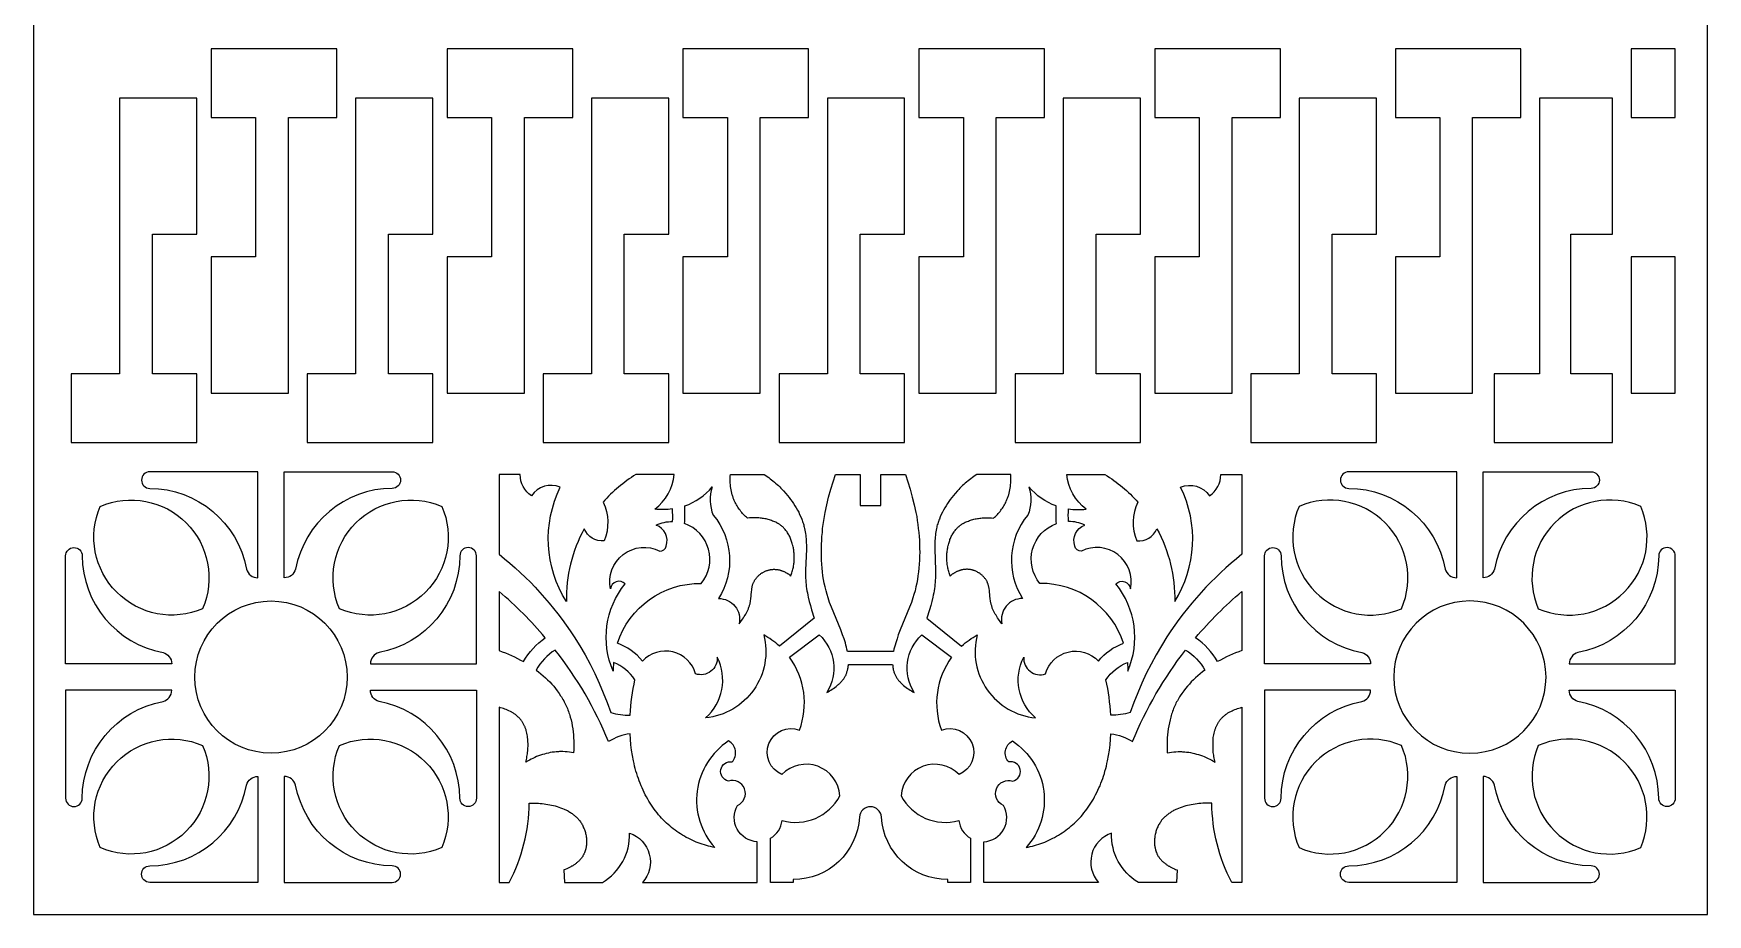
# Model space of a CAD drawing. Extents: x 53 to 1093, y 55 to 2148.
# Drawn here: x 53 to 1093, y 55 to 603 of the extents above; entities that cross this region are included whole.
import ezdxf

# ---------------------------------------------------------------- set-up
doc = ezdxf.new("R2010")
doc.units = 0
doc.layers.add('LAYER_01', color=7, linetype='CONTINUOUS')

msp = doc.modelspace()

# ---------------------------------------------------------------- linework, layer by layer
at = {"layer": 'LAYER_01'}
msp.add_line((125.5, 74.9), (125.5, 74.9), dxfattribs=at)
for points in [[(53.2, 54.9), (1093.2, 54.9), (1093.2, 2148.2), (53.2, 2148.2)], [(191.2, 463.6), (163.6, 463.6), (163.6, 379), (211.6, 379), (211.6, 550.3), (241.6, 550.3), (241.6, 592.9), (163.6, 592.9), (163.6, 550.3), (191.2, 550.3)], [(337.8, 463.6), (310.2, 463.6), (310.2, 379), (358.2, 379), (358.2, 550.3), (388.2, 550.3), (388.2, 592.9), (310.2, 592.9), (310.2, 550.3), (337.8, 550.3)], [(484.4, 463.6), (456.7, 463.6), (456.7, 379), (504.7, 379), (504.7, 550.3), (534.8, 550.3), (534.8, 592.9), (456.7, 592.9), (456.7, 550.3), (484.4, 550.3)], [(630.9, 463.6), (603.3, 463.6), (603.3, 379), (651.3, 379), (651.3, 550.3), (681.3, 550.3), (681.3, 592.9), (603.3, 592.9), (603.3, 550.3), (630.9, 550.3)], [(777.5, 463.6), (749.9, 463.6), (749.9, 379), (797.9, 379), (797.9, 550.3), (827.9, 550.3), (827.9, 592.9), (749.9, 592.9), (749.9, 550.3), (777.5, 550.3)], [(926.9, 463.6), (899.3, 463.6), (899.3, 379), (947.3, 379), (947.3, 550.3), (977.3, 550.3), (977.3, 592.9), (899.3, 592.9), (899.3, 550.3), (926.9, 550.3)], [(1073.2, 550.3), (1073.2, 592.9), (1045.8, 592.9), (1045.8, 550.3)], [(127.1, 477.7), (154.7, 477.7), (154.7, 562.2), (106.7, 562.2), (106.7, 391), (76.7, 391), (76.7, 348.4), (154.7, 348.4), (154.7, 391), (127.1, 391)], [(273.7, 477.7), (301.3, 477.7), (301.3, 562.2), (253.3, 562.2), (253.3, 391), (223.3, 391), (223.3, 348.4), (301.3, 348.4), (301.3, 391), (273.7, 391)], [(420.2, 477.7), (447.9, 477.7), (447.9, 562.2), (399.9, 562.2), (399.9, 391), (369.8, 391), (369.8, 348.4), (447.9, 348.4), (447.9, 391), (420.2, 391)], [(566.8, 477.7), (594.4, 477.7), (594.4, 562.2), (546.4, 562.2), (546.4, 391), (516.4, 391), (516.4, 348.4), (594.4, 348.4), (594.4, 391), (566.8, 391)], [(713.4, 477.7), (741, 477.7), (741, 562.2), (693, 562.2), (693, 391), (663, 391), (663, 348.4), (741, 348.4), (741, 391), (713.4, 391)], [(860, 477.7), (887.6, 477.7), (887.6, 562.2), (839.6, 562.2), (839.6, 391), (809.6, 391), (809.6, 348.4), (887.6, 348.4), (887.6, 391), (860, 391)], [(1008.2, 477.7), (1034.2, 477.7), (1034.2, 562.2), (988.9, 562.2), (988.9, 391), (960.7, 391), (960.7, 348.4), (1034.2, 348.4), (1034.2, 391), (1008.2, 391)], [(1073.2, 463.6), (1045.8, 463.6), (1045.8, 379), (1073.2, 379)], [(594.9, 328.4), (596.5, 323.8), (597.9, 319.2), (599.2, 314.4), (600.4, 309.6), (601.4, 304.7), (601.9, 302.3), (602.3, 299.8), (602.6, 297.4), (602.9, 294.9), (603.2, 292.4), (603.4, 289.9), (603.6, 287.5), (603.7, 285), (603.7, 282.5), (603.8, 280.1), (603.7, 277.6), (603.6, 275.2), (603.5, 272.7), (603.3, 270.3), (603, 267.9), (602.7, 265.5), (602.4, 263.2), (601.9, 260.8), (601.4, 258.5), (600.9, 256.2), (600.2, 253.9), (599.6, 251.7), (599.1, 250.3), (598.6, 248.9), (597.5, 246), (591.7, 231.8), (590.5, 228.7), (589.7, 226.2), (588.9, 223.7), (588.5, 222.4), (588.1, 221.1), (587.8, 219.8), (587.6, 218.5), (558.9, 218.5), (558.6, 219.8), (558.3, 221.1), (557.9, 222.4), (557.6, 223.7), (556.8, 226.2), (555.9, 228.7), (554.8, 231.8), (548.9, 246), (547.8, 248.9), (547.3, 250.3), (546.9, 251.7), (546.2, 253.9), (545.6, 256.2), (545, 258.5), (544.5, 260.8), (544.1, 263.2), (543.7, 265.5), (543.4, 267.9), (543.1, 270.3), (542.9, 272.7), (542.8, 275.2), (542.7, 277.6), (542.7, 280.1), (542.7, 282.5), (542.8, 285), (542.9, 287.5), (543, 289.9), (543.3, 292.4), (543.5, 294.9), (543.8, 297.4), (544.2, 299.8), (544.6, 302.3), (545, 304.7), (546, 309.6), (547.2, 314.4), (548.5, 319.2), (550, 323.8), (551.5, 328.4), (566.9, 328.4), (566.9, 309.2), (579.6, 309.2), (579.6, 328.4)]]:
    msp.add_lwpolyline(points, close=True, dxfattribs=at)
for points in [[(125.5, 330.1, 0.997628), (125.5, 319.8, -0.360245), (185.5, 269.6, 0.326102), (192.6, 264.2), (192.6, 330.1)], [(276.1, 330.1, -0.997628), (276.1, 319.8, 0.360245), (216.1, 269.6, -0.326102), (209, 264.2), (209, 330.1)], [(342.5, 278.8), (345.9, 276.1), (349.2, 273.3), (352.4, 270.4), (355.6, 267.5), (358.8, 264.5), (361.9, 261.4), (364.9, 258.3), (367.8, 255.1), (370.7, 251.8), (373.6, 248.5), (376.3, 245.2), (379, 241.8), (381.7, 238.3), (384.2, 234.8), (386.7, 231.2), (389.1, 227.6), (392.6, 222), (395.9, 216.4), (399, 210.6), (401.9, 204.7), (404.7, 198.8), (407.2, 192.8), (409.6, 186.7), (411.9, 180.5, 0.086432), (423.9, 178.9, -0.039157), (426.9, 200.9, 0.153348), (413.6, 211.6, 0.025688), (413.4, 206.1, -0.28085), (420.8, 260.4, 0.642733), (411.7, 257.3, -0.629811), (442.3, 280.8, 0.363023), (446.3, 283.9, 0.402809), (440, 297, -0.113354), (450.3, 299.2, 0.025939), (450.2, 307, -0.069099), (439.2, 306.9, 0.206522), (451.3, 328.4), (427.5, 328.4, 0.07393), (407.1, 311.3, -0.210134), (407.8, 287.2, -0.336807), (395.4, 294.7, 0.131033), (384.3, 249.4, -0.259959), (380.5, 320.5, 0.35958), (362.6, 315.2, -0.256965), (355.6, 328.4), (342.5, 328.4)], [(506.9, 228.7, -0.460369), (470.8, 177.2, 0.342876), (478, 214.9, -0.531281), (464.6, 204.5, 0.58307), (431.6, 212.5, 0.140169), (416, 223.5, -0.329776), (468, 260.7, 0.522557), (457.7, 297.9, 0.03112), (457.8, 308.9, 0.131593), (474.9, 320.7, 0.186173), (475.5, 303.2, -0.327064), (478.8, 251.3, -0.487484), (491.6, 235.7), (492.7, 237.1), (493.7, 238.6), (494.3, 239.4), (494.8, 240.1), (495.3, 240.9), (495.7, 241.7), (496.2, 242.5), (496.6, 243.3), (497, 244.2), (497.2, 244.6), (497.4, 245), (497.5, 245.4), (497.7, 245.9), (497.8, 246.3), (498, 246.7), (498.1, 247.2), (498.2, 247.6), (498.4, 248), (498.5, 248.5), (498.5, 248.9), (498.6, 249.3), (498.7, 250.1), (498.8, 250.9), (499.3, 255.8), (499.4, 256.6), (499.5, 257.4), (499.5, 257.8), (499.6, 258.2), (499.7, 258.6), (499.8, 259), (499.9, 259.4), (500, 259.8), (500.1, 260.2), (500.3, 260.6), (500.4, 260.9), (500.6, 261.3), (500.7, 261.6), (500.9, 262), (501.1, 262.3), (501.2, 262.6), (501.4, 262.9), (501.6, 263.2), (501.9, 263.5), (502.1, 263.8), (502.3, 264.1), (502.6, 264.4), (502.8, 264.7), (503.1, 265), (503.3, 265.3), (503.6, 265.5), (503.9, 265.8), (504.2, 266), (504.5, 266.3), (504.8, 266.5), (505.1, 266.8), (505.4, 267), (505.7, 267.2), (506.1, 267.4), (506.4, 267.6), (506.7, 267.8), (507.1, 268), (507.4, 268.1), (507.8, 268.3), (508.1, 268.5), (508.5, 268.6), (508.8, 268.7), (509.2, 268.8), (509.6, 269), (509.9, 269), (510.2, 269.1), (510.5, 269.2), (510.8, 269.2), (511.1, 269.3), (511.4, 269.3), (511.7, 269.4), (512, 269.4), (512.3, 269.4), (512.6, 269.4), (513, 269.5), (513.3, 269.5), (513.6, 269.5), (513.9, 269.4), (514.2, 269.4), (514.5, 269.4), (514.8, 269.4), (515.1, 269.3), (515.4, 269.3), (515.7, 269.3), (516.1, 269.2), (516.4, 269.1), (516.7, 269.1), (517, 269), (517.3, 268.9), (517.6, 268.8), (517.9, 268.7), (518.2, 268.6), (518.4, 268.5), (518.7, 268.4), (519, 268.3), (519.3, 268.2), (519.6, 268.1), (519.9, 267.9), (520.2, 267.8), (520.5, 267.6), (520.8, 267.4), (521.1, 267.3), (521.4, 267.1), (521.6, 266.9), (521.9, 266.7), (522.2, 266.6), (522.4, 266.4), (522.7, 266.2), (523, 266), (523.2, 265.7), (523.5, 265.5), (523.7, 265.3), (524, 266), (524.2, 266.7), (524.4, 267.4), (524.6, 268.1), (524.8, 268.8), (525, 269.5), (525.1, 270.2), (525.3, 270.9), (525.4, 271.6), (525.5, 272.4), (525.6, 273.1), (525.7, 273.8), (525.7, 274.6), (525.8, 275.3), (525.8, 276), (525.8, 276.8), (525.8, 277.5), (525.8, 278.1), (525.8, 278.8), (525.7, 279.5), (525.6, 280.1), (525.6, 280.8), (525.5, 281.5), (525.4, 282.2), (525.3, 282.8), (525.1, 283.5), (525, 284.2), (524.8, 284.8), (524.6, 285.5), (524.4, 286.1), (524.2, 286.7), (524, 287.4), (523.8, 288), (523.5, 288.6), (523.3, 289.2), (523, 289.8), (522.7, 290.4), (522.4, 291), (522.1, 291.6), (521.7, 292.1), (521.4, 292.7), (521, 293.2), (520.6, 293.7), (520.2, 294.2), (520, 294.4), (519.8, 294.7), (519.6, 294.9), (519.3, 295.1), (519.1, 295.4), (518.9, 295.6), (518.7, 295.8), (518.4, 296), (518.2, 296.2), (517.9, 296.5), (517.6, 296.7), (517.3, 296.9), (517.1, 297.1), (516.8, 297.3), (516.5, 297.5), (516.2, 297.7), (515.9, 297.9), (515.6, 298), (515.3, 298.2), (515, 298.4), (514.4, 298.7), (513.7, 299), (513.1, 299.3), (512.4, 299.5), (511.8, 299.8), (511.1, 300), (510.4, 300.2), (509.7, 300.4), (509, 300.6), (508.3, 300.8), (507.6, 300.9), (506.8, 301), (506.1, 301.1), (505.4, 301.2), (504.7, 301.3), (503.9, 301.4), (503.2, 301.4), (502.5, 301.5), (501.7, 301.5), (501, 301.5), (500.3, 301.5), (499.5, 301.5), (498.1, 301.4), (496.7, 301.3), (496.1, 301.9), (495.5, 302.4), (494.9, 303), (494.4, 303.6), (493.8, 304.2), (493.3, 304.9), (492.7, 305.5), (492.2, 306.2), (491.7, 306.8), (491.3, 307.5), (490.8, 308.2), (490.4, 308.9), (489.9, 309.6), (489.5, 310.3), (489.2, 311.1), (488.8, 311.8), (488.6, 312.3), (488.4, 312.8), (488.2, 313.3), (488, 313.8), (487.8, 314.3), (487.7, 314.8), (487.5, 315.3), (487.3, 315.8), (487.1, 316.8), (486.8, 317.9), (486.6, 318.9), (486.4, 320), (486.3, 321), (486.2, 322.1), (486.1, 323.1), (486.1, 324.2), (486, 325.3), (486.1, 326.3), (486.1, 327.4), (486.2, 328.4), (507.2, 328.4), (508.1, 327.8), (509.1, 327.2), (510, 326.5), (510.9, 325.8), (511.8, 325.2), (512.6, 324.5), (513.5, 323.7), (514.3, 323), (515.2, 322.3), (516, 321.5), (516.8, 320.7), (517.6, 319.9), (518.4, 319.1), (519.2, 318.3), (520.7, 316.6), (521.7, 315.4), (522.7, 314.2), (523.6, 312.9), (524.5, 311.7), (525.4, 310.4), (526.3, 309), (527.1, 307.7), (527.8, 306.3), (528.6, 305), (529.2, 303.6), (529.9, 302.1), (530.5, 300.7), (530.7, 300), (531, 299.3), (531.2, 298.5), (531.5, 297.8), (531.7, 297.1), (531.9, 296.3), (532.1, 295.6), (532.3, 294.9), (532.5, 293.8), (532.7, 292.8), (532.8, 291.7), (533, 290.6), (533.1, 289.6), (533.2, 288.5), (533.3, 287.4), (533.3, 286.4), (533.4, 284.2), (533.4, 282), (532.9, 268.9), (532.9, 266.7), (532.9, 264.5), (533, 262.3), (533.1, 261.2), (533.2, 260.1), (533.3, 258.8), (533.5, 257.5), (533.7, 256.1), (534, 254.8), (534.2, 253.5), (534.5, 252.2), (535.1, 249.5), (535.9, 246.9), (536.6, 244.3), (538.3, 239.2), (516.6, 221.8, 0.062002)], [(639.5, 228.7, 0.460369), (675.7, 177.2, -0.342876), (668.4, 214.9, 0.531281), (681.9, 204.5, -0.58307), (714.8, 212.5, -0.140169), (730.4, 223.5, 0.329776), (678.5, 260.7, -0.522557), (688.7, 297.9, -0.03112), (688.6, 308.9, -0.131593), (671.6, 320.7, -0.186173), (670.9, 303.2, 0.327064), (667.7, 251.3, 0.487484), (654.9, 235.7), (653.8, 237.1), (652.7, 238.6), (652.2, 239.4), (651.7, 240.1), (651.2, 240.9), (650.7, 241.7), (650.3, 242.5), (649.8, 243.3), (649.4, 244.2), (649.3, 244.6), (649.1, 245), (648.9, 245.4), (648.7, 245.9), (648.6, 246.3), (648.5, 246.7), (648.3, 247.2), (648.2, 247.6), (648.1, 248), (648, 248.5), (647.9, 248.9), (647.8, 249.3), (647.7, 250.1), (647.6, 250.9), (647.2, 255.8), (647.1, 256.6), (647, 257.4), (646.9, 257.8), (646.8, 258.2), (646.7, 258.6), (646.6, 259), (646.5, 259.4), (646.4, 259.8), (646.3, 260.2), (646.2, 260.6), (646, 260.9), (645.9, 261.3), (645.7, 261.6), (645.6, 262), (645.4, 262.3), (645.2, 262.6), (645, 262.9), (644.8, 263.2), (644.6, 263.5), (644.3, 263.8), (644.1, 264.1), (643.9, 264.4), (643.6, 264.7), (643.4, 265), (643.1, 265.3), (642.8, 265.5), (642.5, 265.8), (642.2, 266), (641.9, 266.3), (641.6, 266.5), (641.3, 266.8), (641, 267), (640.7, 267.2), (640.4, 267.4), (640, 267.6), (639.7, 267.8), (639.4, 268), (639, 268.1), (638.7, 268.3), (638.3, 268.5), (638, 268.6), (637.6, 268.7), (637.2, 268.8), (636.9, 269), (636.6, 269), (636.3, 269.1), (636, 269.2), (635.7, 269.2), (635.3, 269.3), (635, 269.3), (634.7, 269.4), (634.4, 269.4), (634.1, 269.4), (633.8, 269.4), (633.5, 269.5), (633.2, 269.5), (632.9, 269.5), (632.5, 269.4), (632.2, 269.4), (631.9, 269.4), (631.6, 269.4), (631.3, 269.3), (631, 269.3), (630.7, 269.3), (630.4, 269.2), (630.1, 269.1), (629.8, 269.1), (629.5, 269), (629.2, 268.9), (628.9, 268.8), (628.6, 268.7), (628.3, 268.6), (628, 268.5), (627.7, 268.4), (627.4, 268.3), (627.1, 268.2), (626.8, 268.1), (626.5, 267.9), (626.2, 267.8), (625.9, 267.6), (625.6, 267.4), (625.4, 267.3), (625.1, 267.1), (624.8, 266.9), (624.5, 266.7), (624.3, 266.6), (624, 266.4), (623.7, 266.2), (623.5, 266), (623.2, 265.7), (623, 265.5), (622.7, 265.3), (622.5, 266), (622.2, 266.7), (622, 267.4), (621.8, 268.1), (621.6, 268.8), (621.5, 269.5), (621.3, 270.2), (621.2, 270.9), (621, 271.6), (620.9, 272.4), (620.8, 273.1), (620.8, 273.8), (620.7, 274.6), (620.7, 275.3), (620.6, 276), (620.6, 276.8), (620.6, 277.5), (620.6, 278.1), (620.7, 278.8), (620.7, 279.5), (620.8, 280.1), (620.9, 280.8), (621, 281.5), (621.1, 282.2), (621.2, 282.8), (621.3, 283.5), (621.5, 284.2), (621.6, 284.8), (621.8, 285.5), (622, 286.1), (622.2, 286.7), (622.4, 287.4), (622.6, 288), (622.9, 288.6), (623.2, 289.2), (623.4, 289.8), (623.7, 290.4), (624, 291), (624.4, 291.6), (624.7, 292.1), (625.1, 292.7), (625.4, 293.2), (625.8, 293.7), (626.2, 294.2), (626.4, 294.4), (626.7, 294.7), (626.9, 294.9), (627.1, 295.1), (627.3, 295.4), (627.5, 295.6), (627.8, 295.8), (628, 296), (628.3, 296.2), (628.5, 296.5), (628.8, 296.7), (629.1, 296.9), (629.4, 297.1), (629.7, 297.3), (629.9, 297.5), (630.2, 297.7), (630.5, 297.9), (630.8, 298), (631.1, 298.2), (631.4, 298.4), (632.1, 298.7), (632.7, 299), (633.3, 299.3), (634, 299.5), (634.7, 299.8), (635.4, 300), (636, 300.2), (636.7, 300.4), (637.4, 300.6), (638.2, 300.8), (638.9, 300.9), (639.6, 301), (640.3, 301.1), (641.1, 301.2), (641.8, 301.3), (642.5, 301.4), (643.2, 301.4), (644, 301.5), (644.7, 301.5), (645.4, 301.5), (646.2, 301.5), (646.9, 301.5), (648.3, 301.4), (649.7, 301.3), (650.3, 301.9), (650.9, 302.4), (651.5, 303), (652.1, 303.6), (652.6, 304.2), (653.2, 304.9), (653.7, 305.5), (654.2, 306.2), (654.7, 306.8), (655.2, 307.5), (655.6, 308.2), (656.1, 308.9), (656.5, 309.6), (656.9, 310.3), (657.3, 311.1), (657.6, 311.8), (657.8, 312.3), (658, 312.8), (658.2, 313.3), (658.4, 313.8), (658.6, 314.3), (658.8, 314.8), (658.9, 315.3), (659.1, 315.8), (659.4, 316.8), (659.6, 317.9), (659.8, 318.9), (660, 320), (660.1, 321), (660.2, 322.1), (660.3, 323.1), (660.4, 324.2), (660.4, 325.3), (660.4, 326.3), (660.3, 327.4), (660.3, 328.4), (639.2, 328.4), (638.3, 327.8), (637.4, 327.2), (636.5, 326.5), (635.6, 325.8), (634.7, 325.2), (633.8, 324.5), (632.9, 323.7), (632.1, 323), (631.3, 322.3), (630.4, 321.5), (629.6, 320.7), (628.8, 319.9), (628, 319.1), (627.3, 318.3), (625.8, 316.6), (624.7, 315.4), (623.8, 314.2), (622.8, 312.9), (621.9, 311.7), (621, 310.4), (620.2, 309), (619.4, 307.7), (618.6, 306.3), (617.9, 305), (617.2, 303.6), (616.6, 302.1), (616, 300.7), (615.7, 300), (615.4, 299.3), (615.2, 298.5), (615, 297.8), (614.7, 297.1), (614.5, 296.3), (614.4, 295.6), (614.2, 294.9), (614, 293.8), (613.8, 292.8), (613.6, 291.7), (613.5, 290.6), (613.3, 289.6), (613.3, 288.5), (613.2, 287.4), (613.1, 286.4), (613.1, 284.2), (613.1, 282), (613.5, 268.9), (613.5, 266.7), (613.5, 264.5), (613.4, 262.3), (613.3, 261.2), (613.2, 260.1), (613.1, 258.8), (612.9, 257.5), (612.7, 256.1), (612.5, 254.8), (612.2, 253.5), (611.9, 252.2), (611.3, 249.5), (610.6, 246.9), (609.8, 244.3), (608.2, 239.2), (629.8, 221.8, -0.062002)], [(803.9, 278.8), (800.5, 276.1), (797.2, 273.3), (794, 270.4), (790.8, 267.5), (787.7, 264.5), (784.6, 261.4), (781.6, 258.3), (778.6, 255.1), (775.7, 251.8), (772.9, 248.5), (770.1, 245.2), (767.4, 241.8), (764.8, 238.3), (762.2, 234.8), (759.7, 231.2), (757.3, 227.6), (753.9, 222), (750.6, 216.4), (747.5, 210.6), (744.5, 204.7), (741.8, 198.8), (739.2, 192.8), (736.8, 186.7), (734.6, 180.5, -0.086432), (722.5, 178.9, 0.039157), (719.5, 200.9, -0.153348), (732.9, 211.6, -0.025688), (733, 206.1, 0.28085), (725.6, 260.4, -0.642733), (734.7, 257.3, 0.629811), (704.2, 280.8, -0.363023), (700.1, 283.9, -0.402809), (706.4, 297, 0.113354), (696.2, 299.2, -0.025939), (696.2, 307, 0.069099), (707.2, 306.9, -0.206522), (695.1, 328.4), (718.9, 328.4, -0.07393), (739.3, 311.3, 0.210134), (738.6, 287.2, 0.336807), (751.1, 294.7, -0.131033), (762.2, 249.4, 0.259959), (765.9, 320.5, -0.35958), (783.8, 315.2, 0.256965), (790.8, 328.4), (803.9, 328.4)], [(870.3, 330.1, 0.997628), (870.3, 319.8, -0.360245), (930.3, 269.6, 0.326102), (937.4, 264.2), (937.4, 330.1)], [(1020.9, 330.1, -0.997628), (1020.9, 319.8, 0.360245), (960.9, 269.6, -0.326102), (953.8, 264.2), (953.8, 330.1)], [(158.3, 245, -0.678765), (94.7, 308.6, -0.678765)], [(243.3, 245, -0.678765), (306.9, 308.6, -0.678765)], [(903.1, 245, 0.678765), (839.5, 308.6, 0.678765)], [(988.1, 245, 0.678765), (1051.7, 308.6, 0.678765)], [(73.2, 277.8, -0.997628), (83.5, 277.9, 0.360245), (133.7, 217.8, -0.326102), (139.1, 210.8), (73.2, 210.8)], [(328.4, 277.8, 0.997628), (318.1, 277.9, -0.360245), (267.9, 217.8, 0.326102), (262.5, 210.8), (328.4, 210.8)], [(818, 277.8, -0.997628), (828.3, 277.9, 0.360245), (878.5, 217.8, -0.326102), (883.9, 210.8), (818, 210.8)], [(1073.2, 277.8, 0.997628), (1062.9, 277.9, -0.360245), (1012.7, 217.8, 0.326102), (1007.3, 210.8), (1073.2, 210.8)], [(357.6, 212.1, -0.113142), (371.2, 227, 0.040099), (342.5, 255.7), (342.5, 219, -0.046991)], [(788.8, 212.1, 0.113142), (775.2, 227, -0.040099), (803.9, 255.7), (803.9, 219, 0.046991)], [(490.6, 122.7, 0.94847), (484.9, 137.9, -0.988128), (487.3, 149.8, 0.486752), (485, 162.8, 0.459385), (476.5, 96.6), (475.2, 96.9), (473.9, 97.2), (472.6, 97.5), (471.3, 97.9), (470, 98.2), (468.7, 98.6), (467.5, 99.1), (466.2, 99.5), (464.9, 100), (463.7, 100.6), (462.4, 101.1), (461.2, 101.7), (460, 102.3), (458.8, 102.9), (457.6, 103.6), (456.4, 104.3), (455.2, 105), (454.1, 105.8), (453, 106.5), (451.8, 107.4), (450.7, 108.2), (449.6, 109.1), (448.5, 110), (447.5, 110.9), (446.4, 111.8), (445.4, 112.8), (444.4, 113.8), (443.4, 114.9), (442.5, 115.9), (441.5, 117), (440.6, 118.2), (439.7, 119.3), (438.8, 120.5), (438, 121.7), (437.1, 122.9), (436.3, 124.2), (435.5, 125.4), (434.8, 126.7), (434, 128.1), (433.3, 129.4), (432.6, 130.8), (431.9, 132.2), (431.3, 133.6), (430.7, 135), (430.1, 136.5), (429.5, 138), (429, 139.5), (428.5, 141), (428, 142.5), (427.5, 144.1), (427.1, 145.7), (426.7, 147.2), (426.3, 148.9), (425.9, 150.5), (425.3, 153.8), (424.8, 157.1), (424.4, 160.5), (424.1, 163.9), (423.9, 167.3, 0.099353), (410.5, 162.5, 0.068257), (377.4, 219.3, 0.13758), (365.5, 206.8), (367, 205.7), (368.5, 204.5), (369.9, 203.3), (371.3, 202.1), (372.6, 200.8), (373.9, 199.5), (375.2, 198.1), (376.4, 196.8), (377.5, 195.4), (378.6, 193.9), (379.7, 192.4), (380.7, 190.9), (381.2, 190.2), (381.7, 189.4), (382.1, 188.6), (382.6, 187.8), (383, 187.1), (383.4, 186.3), (383.8, 185.4), (384.2, 184.6), (384.5, 183.8), (384.9, 182.9), (385.2, 182.1), (385.6, 181.2), (385.9, 180.3), (386.2, 179.4), (386.4, 178.6), (386.7, 177.7), (387.2, 175.9), (387.6, 174), (387.9, 172.2), (388.2, 170.4), (388.5, 168.5), (388.7, 166.6), (388.8, 164.8), (388.9, 162.9), (388.9, 161), (389, 159.2), (388.9, 157.3), (388.8, 155.5), (387.5, 155.7), (386.2, 155.9), (384.8, 156), (383.5, 156.1), (382.1, 156.2), (380.8, 156.2), (380.1, 156.2), (379.4, 156.1), (378.7, 156.1), (378, 156), (376.8, 155.9), (375.5, 155.8), (374.3, 155.6), (373.1, 155.3), (371.8, 155), (370.6, 154.7), (369.4, 154.3), (368.2, 153.9), (367, 153.5), (365.8, 153.1), (364.7, 152.6), (363.5, 152), (362.4, 151.5), (361.3, 150.9), (360.2, 150.3), (359.1, 149.6), (359.3, 150.5), (359.5, 151.3), (359.7, 152.2), (359.8, 153.1), (360, 153.9), (360.1, 154.8), (360.2, 155.7), (360.3, 156.7), (360.4, 157.6), (360.4, 158.5), (360.5, 159.4), (360.5, 160.3), (360.5, 161.2), (360.4, 162.2), (360.4, 163.1), (360.3, 164), (360.2, 164.9), (360.1, 165.8), (359.9, 166.7), (359.7, 167.6), (359.5, 168.4), (359.3, 169.3), (359.2, 169.7), (359, 170.1), (358.9, 170.5), (358.7, 170.9), (358.6, 171.3), (358.4, 171.7), (358.3, 172.1), (358.1, 172.5), (357.9, 172.9), (357.7, 173.3), (357.5, 173.7), (357.3, 174), (357.1, 174.4), (356.8, 174.7), (356.6, 175.1), (356.4, 175.4), (356.1, 175.8), (355.8, 176.1), (355.6, 176.4), (355.3, 176.8), (355, 177.1), (354.7, 177.4), (354.4, 177.7), (354, 178), (353.7, 178.3), (353.3, 178.6), (353, 178.9), (352.6, 179.2), (352.2, 179.4), (351.9, 179.7), (351.5, 180), (351.1, 180.2), (350.7, 180.4), (350.3, 180.7), (349.9, 180.9), (349.5, 181.1), (348.6, 181.5), (347.8, 181.9), (346.9, 182.3), (346.1, 182.6), (345.2, 182.9), (344.3, 183.2), (343.4, 183.5), (342.5, 183.8), (342.5, 74.9), (348.8, 74.9, 0.118896), (361.2, 124.2), (363.4, 124.2), (364.5, 124.2), (365.7, 124.2), (366.9, 124.1), (368, 124), (369.2, 123.9), (370.4, 123.8), (371.5, 123.6), (372.7, 123.4), (373.9, 123.2), (375.1, 123), (376.2, 122.7), (377.4, 122.4), (378.5, 122.1), (379.6, 121.7), (380.7, 121.3), (381.8, 120.9), (382.9, 120.5), (383.4, 120.2), (383.9, 120), (384.4, 119.7), (385, 119.5), (385.5, 119.2), (385.9, 118.9), (386.4, 118.6), (386.9, 118.3), (387.4, 118), (387.8, 117.7), (388.3, 117.3), (388.7, 117), (389.2, 116.7), (389.6, 116.3), (390, 115.9), (390.4, 115.6), (390.8, 115.2), (391.2, 114.8), (391.6, 114.4), (391.9, 113.9), (392.3, 113.5), (392.6, 113.1), (393, 112.6), (393.3, 112.2), (393.6, 111.7), (393.9, 111.2), (394.2, 110.7), (394.5, 110.1), (394.8, 109.5), (395, 108.9), (395.3, 108.3), (395.5, 107.7), (395.7, 107.1), (395.9, 106.5), (396.1, 105.9), (396.2, 105.2), (396.4, 104.6), (396.5, 103.9), (396.6, 103.3), (396.7, 102.6), (396.7, 102), (396.8, 101.3), (396.8, 100.7), (396.8, 100), (396.8, 99.4), (396.8, 98.7), (396.7, 98.1), (396.6, 97.4), (396.5, 96.8), (396.5, 96.5), (396.4, 96.2), (396.3, 95.9), (396.3, 95.6), (396.2, 95.3), (396.1, 95), (396, 94.7), (395.9, 94.4), (395.8, 94.1), (395.7, 93.8), (395.6, 93.5), (395.5, 93.2), (395.4, 92.9), (395.2, 92.6), (395.1, 92.3), (394.9, 92.1), (394.8, 91.8), (394.6, 91.5), (394.4, 91.1), (394.2, 90.7), (393.9, 90.4), (393.6, 90), (393.3, 89.6), (393, 89.3), (392.7, 88.9), (392.4, 88.6), (392, 88.2), (391.7, 87.9), (391.4, 87.6), (391, 87.3), (390.6, 87), (390.3, 86.7), (389.9, 86.4), (389.5, 86.1), (389.1, 85.9), (388.7, 85.6), (388.3, 85.3), (387.9, 85.1), (387.5, 84.9), (387, 84.6), (386.2, 84.2), (385.3, 83.8), (384.5, 83.4), (383.6, 83), (382.7, 82.7), (383.1, 74.9), (406.7, 74.9, 0.275845), (423.5, 105.5, -0.540084), (431.6, 74.9), (502.9, 74.9), (502.9, 100.2, -0.564092)], [(621.2, 76.7, -0.39682), (580, 115.5, 0.941966), (566.4, 115.5, -0.39682), (525.2, 76.7), (525.2, 74.9), (511.1, 74.9), (511.1, 102.3, 0.234565), (518.3, 113.4, 0.355109), (554.2, 128.8, 0.647184), (518.2, 142, -0.982849), (529.1, 169.6, 0.252087), (522.9, 214.8), (541.3, 228.8, -0.363304), (546.1, 193), (546.9, 193.4), (547.8, 193.9), (548.6, 194.4), (549.4, 194.9), (550.3, 195.5), (551.1, 196.1), (551.9, 196.7), (552.6, 197.3), (553, 197.6), (553.4, 197.9), (553.7, 198.3), (554.1, 198.6), (554.4, 199), (554.8, 199.3), (555.1, 199.7), (555.4, 200), (555.7, 200.4), (556, 200.8), (556.3, 201.1), (556.6, 201.5), (556.8, 201.9), (557.1, 202.3), (557.3, 202.7), (557.5, 203.1), (557.8, 203.5), (558, 203.9), (558.1, 204.4), (558.3, 204.8), (558.5, 205.2), (558.6, 205.7), (558.8, 206.1), (558.9, 206.6), (559, 207), (559.1, 207.5), (559.2, 207.9), (559.3, 208.4), (559.4, 208.9), (559.4, 209.4), (559.5, 209.8), (559.5, 210.3), (586.9, 210.3), (587, 209.8), (587, 209.4), (587.1, 208.9), (587.1, 208.4), (587.2, 207.9), (587.3, 207.5), (587.4, 207), (587.5, 206.6), (587.7, 206.1), (587.8, 205.7), (587.9, 205.2), (588.1, 204.8), (588.3, 204.4), (588.5, 203.9), (588.7, 203.5), (588.9, 203.1), (589.1, 202.7), (589.4, 202.3), (589.6, 201.9), (589.9, 201.5), (590.1, 201.1), (590.4, 200.8), (590.7, 200.4), (591, 200), (591.4, 199.7), (591.7, 199.3), (592, 199), (592.4, 198.6), (592.7, 198.3), (593.1, 197.9), (593.4, 197.6), (593.8, 197.3), (594.6, 196.7), (595.4, 196.1), (596.2, 195.5), (597, 194.9), (597.8, 194.4), (598.7, 193.9), (599.5, 193.4), (600.4, 193, -0.363304), (605.1, 228.8), (623.6, 214.8, 0.252087), (617.3, 169.6, -0.982849), (628.2, 142, 0.647184), (592.2, 128.8, 0.355109), (628.1, 113.4, 0.234565), (635.4, 102.3), (635.4, 74.9), (621.2, 74.9)], [(739.7, 74.9, -0.275845), (723, 105.5, 0.540084), (714.9, 74.9), (643.6, 74.9), (643.6, 100.2, 0.564092), (655.8, 122.7, -0.94847), (661.6, 137.9, 0.988128), (659.1, 149.8, -0.486752), (661.4, 162.8, -0.459385), (669.9, 96.6), (671.2, 96.9), (672.5, 97.2), (673.8, 97.5), (675.1, 97.9), (676.4, 98.2), (677.7, 98.6), (679, 99.1), (680.2, 99.5), (681.5, 100), (682.8, 100.6), (684, 101.1), (685.2, 101.7), (686.4, 102.3), (687.6, 102.9), (688.8, 103.6), (690, 104.3), (691.2, 105), (692.3, 105.8), (693.5, 106.5), (694.6, 107.4), (695.7, 108.2), (696.8, 109.1), (697.9, 110), (698.9, 110.9), (700, 111.8), (701, 112.8), (702, 113.8), (703, 114.9), (704, 115.9), (704.9, 117), (705.8, 118.2), (706.7, 119.3), (707.6, 120.5), (708.5, 121.7), (709.3, 122.9), (710.1, 124.2), (710.9, 125.4), (711.7, 126.7), (712.4, 128.1), (713.1, 129.4), (713.8, 130.8), (714.5, 132.2), (715.1, 133.6), (715.8, 135), (716.4, 136.5), (716.9, 138), (717.5, 139.5), (718, 141), (718.5, 142.5), (718.9, 144.1), (719.4, 145.7), (719.8, 147.2), (720.1, 148.9), (720.5, 150.5), (721.1, 153.8), (721.6, 157.1), (722.1, 160.5), (722.4, 163.9), (722.6, 167.3, -0.099353), (736, 162.5, -0.068257), (769, 219.3, -0.13758), (780.9, 206.8), (779.4, 205.7), (778, 204.5), (776.5, 203.3), (775.2, 202.1), (773.8, 200.8), (772.5, 199.5), (771.3, 198.1), (770.1, 196.8), (768.9, 195.4), (767.8, 193.9), (766.7, 192.4), (765.7, 190.9), (765.2, 190.2), (764.8, 189.4), (764.3, 188.6), (763.9, 187.8), (763.4, 187.1), (763, 186.3), (762.6, 185.4), (762.3, 184.6), (761.9, 183.8), (761.5, 182.9), (761.2, 182.1), (760.9, 181.2), (760.6, 180.3), (760.3, 179.4), (760, 178.6), (759.7, 177.7), (759.3, 175.9), (758.9, 174), (758.5, 172.2), (758.2, 170.4), (758, 168.5), (757.8, 166.6), (757.6, 164.8), (757.5, 162.9), (757.5, 161), (757.5, 159.2), (757.5, 157.3), (757.6, 155.5), (758.9, 155.7), (760.3, 155.9), (761.6, 156), (763, 156.1), (764.3, 156.2), (765.7, 156.2), (766.4, 156.2), (767, 156.1), (767.7, 156.1), (768.4, 156), (769.6, 155.9), (770.9, 155.8), (772.1, 155.6), (773.4, 155.3), (774.6, 155), (775.8, 154.7), (777, 154.3), (778.2, 153.9), (779.4, 153.5), (780.6, 153.1), (781.8, 152.6), (782.9, 152), (784.1, 151.5), (785.2, 150.9), (786.3, 150.3), (787.3, 149.6), (787.1, 150.5), (786.9, 151.3), (786.8, 152.2), (786.6, 153.1), (786.5, 153.9), (786.3, 154.8), (786.2, 155.7), (786.1, 156.7), (786.1, 157.6), (786, 158.5), (786, 159.4), (786, 160.3), (786, 161.2), (786, 162.2), (786, 163.1), (786.1, 164), (786.2, 164.9), (786.4, 165.8), (786.5, 166.7), (786.7, 167.6), (786.9, 168.4), (787.1, 169.3), (787.3, 169.7), (787.4, 170.1), (787.5, 170.5), (787.7, 170.9), (787.8, 171.3), (788, 171.7), (788.2, 172.1), (788.4, 172.5), (788.5, 172.9), (788.7, 173.3), (788.9, 173.7), (789.2, 174), (789.4, 174.4), (789.6, 174.7), (789.8, 175.1), (790.1, 175.4), (790.3, 175.8), (790.6, 176.1), (790.9, 176.4), (791.1, 176.8), (791.4, 177.1), (791.8, 177.4), (792.1, 177.7), (792.4, 178), (792.8, 178.3), (793.1, 178.6), (793.5, 178.9), (793.8, 179.2), (794.2, 179.4), (794.6, 179.7), (795, 180), (795.3, 180.2), (795.7, 180.4), (796.1, 180.7), (796.5, 180.9), (797, 181.1), (797.8, 181.5), (798.6, 181.9), (799.5, 182.3), (800.4, 182.6), (801.2, 182.9), (802.1, 183.2), (803, 183.5), (803.9, 183.8), (803.9, 74.9), (797.6, 74.9, -0.118896), (785.3, 124.2), (783, 124.2), (781.9, 124.2), (780.7, 124.2), (779.6, 124.1), (778.4, 124), (777.2, 123.9), (776.1, 123.8), (774.9, 123.6), (773.7, 123.4), (772.5, 123.2), (771.4, 123), (770.2, 122.7), (769.1, 122.4), (767.9, 122.1), (766.8, 121.7), (765.7, 121.3), (764.6, 120.9), (763.5, 120.5), (763, 120.2), (762.5, 120), (762, 119.7), (761.5, 119.5), (761, 119.2), (760.5, 118.9), (760, 118.6), (759.5, 118.3), (759.1, 118), (758.6, 117.7), (758.1, 117.3), (757.7, 117), (757.3, 116.7), (756.8, 116.3), (756.4, 115.9), (756, 115.6), (755.6, 115.2), (755.2, 114.8), (754.9, 114.4), (754.5, 113.9), (754.1, 113.5), (753.8, 113.1), (753.5, 112.6), (753.2, 112.2), (752.9, 111.7), (752.6, 111.2), (752.2, 110.7), (752, 110.1), (751.7, 109.5), (751.4, 108.9), (751.2, 108.3), (750.9, 107.7), (750.7, 107.1), (750.5, 106.5), (750.4, 105.9), (750.2, 105.2), (750.1, 104.6), (749.9, 103.9), (749.8, 103.3), (749.8, 102.6), (749.7, 102), (749.6, 101.3), (749.6, 100.7), (749.6, 100), (749.6, 99.4), (749.7, 98.7), (749.7, 98.1), (749.8, 97.4), (749.9, 96.8), (750, 96.5), (750, 96.2), (750.1, 95.9), (750.2, 95.6), (750.2, 95.3), (750.3, 95), (750.4, 94.7), (750.5, 94.4), (750.6, 94.1), (750.7, 93.8), (750.8, 93.5), (751, 93.2), (751.1, 92.9), (751.2, 92.6), (751.3, 92.3), (751.5, 92.1), (751.6, 91.8), (751.8, 91.5), (752, 91.1), (752.3, 90.7), (752.5, 90.4), (752.8, 90), (753.1, 89.6), (753.4, 89.3), (753.7, 88.9), (754.1, 88.6), (754.4, 88.2), (754.7, 87.9), (755.1, 87.6), (755.4, 87.3), (755.8, 87), (756.2, 86.7), (756.6, 86.4), (756.9, 86.1), (757.3, 85.9), (757.7, 85.6), (758.1, 85.3), (758.6, 85.1), (759, 84.9), (759.4, 84.6), (760.2, 84.2), (761.1, 83.8), (762, 83.4), (762.8, 83), (763.7, 82.7), (763.3, 74.9)], [(73.2, 127.2, 0.997628), (83.5, 127.2, -0.360245), (133.7, 187.3, 0.326102), (139.1, 194.3), (73.2, 194.3)], [(328.4, 127.2, -0.997628), (318.1, 127.2, 0.360245), (267.9, 187.3, -0.326102), (262.5, 194.3), (328.4, 194.3)], [(818, 127.2, 0.997628), (828.3, 127.2, -0.360245), (878.5, 187.3, 0.326102), (883.9, 194.3), (818, 194.3)], [(1073.2, 127.2, -0.997628), (1062.9, 127.2, 0.360245), (1012.7, 187.3, -0.326102), (1007.3, 194.3), (1073.2, 194.3)], [(158.3, 160, -0.678765), (94.7, 96.5, -0.678765)], [(243.3, 160, -0.678765), (306.9, 96.5, -0.678765)], [(903.1, 160, 0.678765), (839.5, 96.5, 0.678765)], [(988.1, 160, 0.678765), (1051.7, 96.5, 0.678765)], [(125.5, 74.9, -0.997628), (125.5, 85.2, 0.360245), (185.5, 135.4, -0.326102), (192.6, 140.8), (192.6, 74.9)], [(276.1, 74.9, 0.997628), (276.1, 85.2, -0.360245), (216.1, 135.4, 0.326102), (209, 140.8), (209, 74.9)], [(870.3, 74.9, -0.997628), (870.3, 85.2, 0.360245), (930.3, 135.4, -0.326102), (937.4, 140.8), (937.4, 74.9)], [(1020.9, 74.9, 0.997628), (1020.9, 85.2, -0.360245), (960.9, 135.4, 0.326102), (953.8, 140.8), (953.8, 74.9)]]:
    msp.add_lwpolyline(points, format="xyb", close=True, dxfattribs=at)
msp.add_circle((200.8, 202.5), 47.3, dxfattribs=at)
at = {"layer": 'LAYER_01', "extrusion": (0, 0, -1)}
msp.add_circle((-945.6, 202.5), 47.3, dxfattribs=at)

doc.saveas('drawing.dxf')
